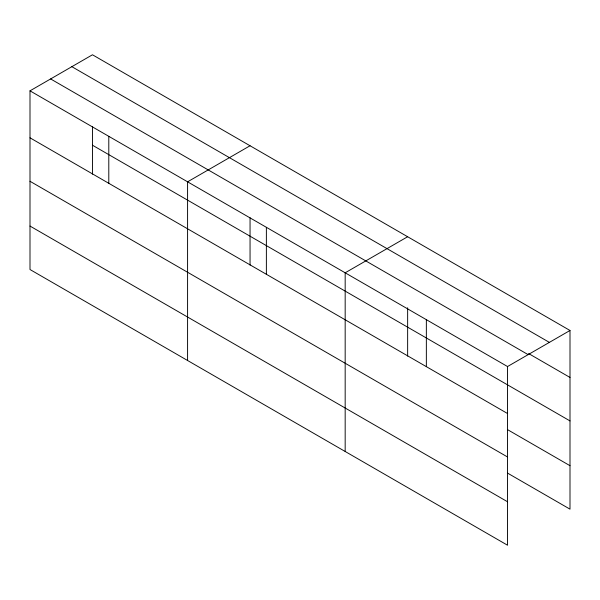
<?xml version="1.0" encoding="UTF-8"?>
<svg xmlns="http://www.w3.org/2000/svg" width="600" height="600" viewBox="0 0 600 600"><rect width="100%" height="100%" fill="white"/><g stroke="black" fill="none" stroke-linecap="round" stroke-linejoin="round"><path stroke-width="0.9" d="M92.468 174.135L92.468 126.72M250.05 217.702L250.05 265.118M407.64 307.755L407.64 356.1M30 90.84L507.533 366.54L507.533 545.22L30 269.52L30 90.84L92.468 54.78L570 330.48L570 509.16L507.487 473.07M250.05 145.755L187.583 181.822L187.583 360.502M407.64 236.737L345.173 272.805L345.173 451.485M507.533 366.54L570 330.48M71.85 66.675L549.382 342.382M528.6 353.55L570 377.452M50.617 78.938L528.15 354.645M92.468 145.215L570 420.915M30 137.82L507.533 413.52M507.487 429.607L570 465.697M30 181.282L507.533 456.982M30 226.058L507.533 501.757M426.353 319.673L426.353 366.653M266.377 227.317L266.377 274.29M108.795 136.335L108.795 183.308"/></g></svg>
